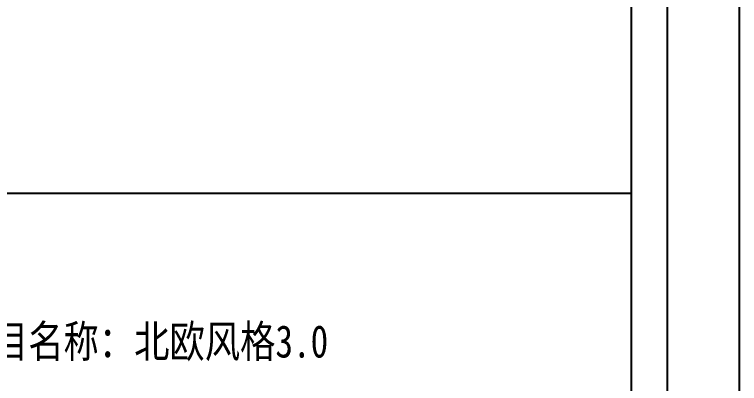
# Model space of a CAD drawing. Extents: x 23971 to 232415, y -48119 to 67869.
# Drawn here: x 162493 to 164578, y 42625 to 43687 of the extents above; entities that cross this region are included whole.
import ezdxf

# ---------------------------------------------------------------- set-up
doc = ezdxf.new("R2010")
doc.units = 0
doc.header["$LTSCALE"] = 1000
doc.header["$MEASUREMENT"] = 0
doc.styles.add('WJ', font='', dxfattribs={"width": 0.8, "height": 135})
doc.styles.get('WJ').set_extended_font_data('FangSong_GB2312')

# ---------------------------------------------------------------- blocks, each defined once
blk = doc.blocks.new('次卧摆放方案图例')
at = {"color": 251}
blk.add_line((80419.2, -7996.3), (80419.2, 2265.3), dxfattribs=at)
for p, q in [((80315.9, -7892.9), (80315.9, 2162)), ((78248.9, -350.7), (80315.9, -350.7))]:
    blk.add_line(p, q)
blk.add_lwpolyline([(65528.4, -8203), (80625.9, -8203), (80625.9, 2472), (65528.4, 2472)], close=True)
at = {"insert": (78378.3, -730.4), "char_height": 93.012, "width": 1131.519, "attachment_point": 1, "style": 'WJ'}
blk.add_mtext('项目名称：北欧风格3.0', dxfattribs=at)

msp = doc.modelspace()

# ---------------------------------------------------------------- block references
msp.add_blockref('次卧摆放方案图例', (83951.7, 43523.5))

doc.saveas('drawing.dxf')
